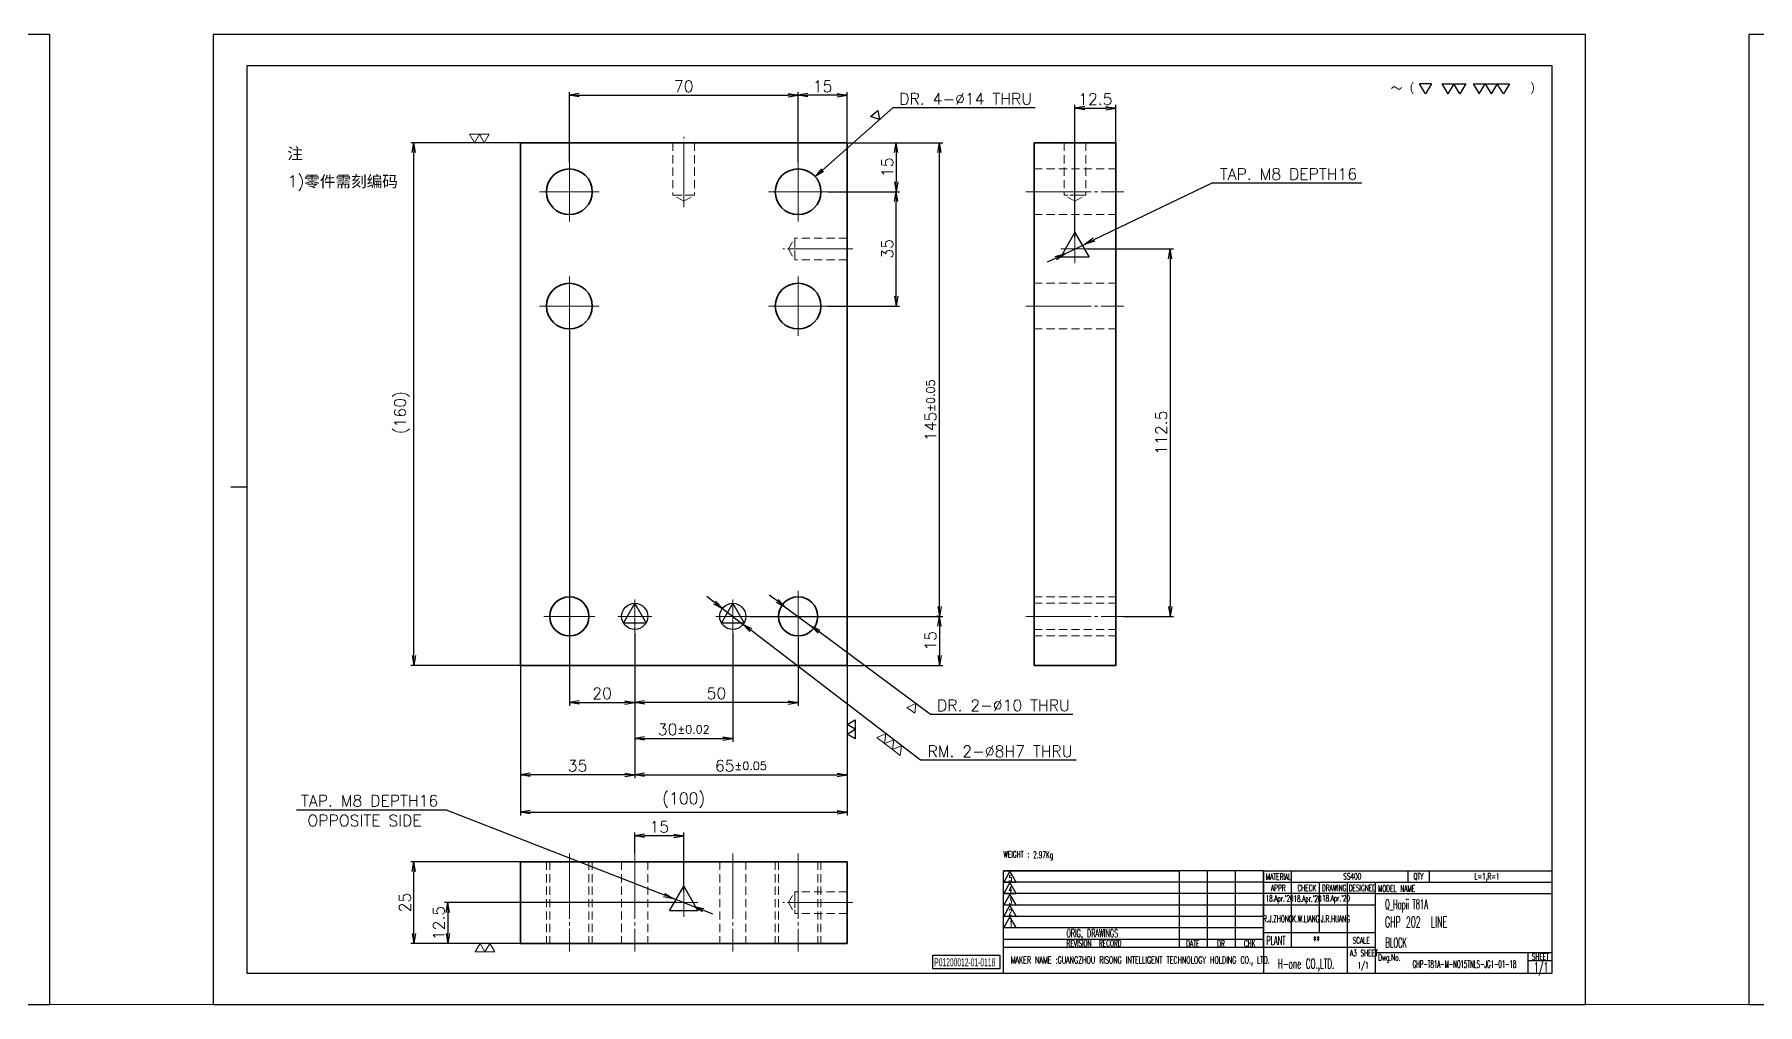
# Model space of a CAD drawing. Header units: millimetres. Extents: x -10155 to 20189, y -25550 to -22580.
# Drawn here: x 12106 to 12633, y -25548 to -25251 of the extents above; entities that cross this region are included whole.
import ezdxf
from ezdxf.enums import TextEntityAlignment as Align

# ---------------------------------------------------------------- set-up
doc = ezdxf.new("R2010")
doc.units = ezdxf.units.MM
doc.linetypes.add('CENTER-HOKUTO', pattern=[23, 20, -1, 1, -1])
doc.linetypes.add('HIDDEN-HOKUTO', pattern=[3.8, 2.5, -1.3])
for name, color, linetype in [('6', 2, 'Continuous'), ('title_frame', 7, 'Continuous'), ('word_dim', 253, 'Continuous')]:
    doc.layers.add(name, color=color, linetype=linetype)
for name, color, linetype, lineweight in [('AM_7', 2, 'CENTER-HOKUTO', 30), ('AM_HID', 1, 'HIDDEN-HOKUTO', 25), ('DIM', 3, 'Continuous', 20)]:
    doc.layers.add(name, color=color, linetype=linetype, lineweight=lineweight)
doc.styles.add('MX_NOTE_STANDARD', font='txt.shx', dxfattribs={"bigfont": 'bigfont.shx'})
doc.styles.get("Standard").update_dxf_attribs({"font": 'romans.shx', "bigfont": 'bigfont.shx'})
doc.dimstyles.new('HKT 1-1', dxfattribs={"dimtxt": 3.5, "dimasz": 3, "dimexe": 1, "dimexo": 0, "dimgap": 1, "dimtad": 3, "dimdsep": 46, "dimtxsty": 'Standard', "dimblk1": 'OPEN', "dimblk2": 'OPEN', "dimsah": 1, "dimcen": 0, "dimclrd": 256, "dimclre": 256, "dimclrt": 3, "dimazin": 2, "dimtfac": 1, "dimtmove": 0, "dimatfit": 3, "dimldrblk": 'OPEN', "dimfxl": 0, "dimtolj": 1, "dimlwd": 25, "dimlwe": 25, "dimarcsym": 0})
doc.dimstyles.new('HKT 1-1$3', dxfattribs={"dimtxt": 3.5, "dimasz": 3, "dimexe": 1, "dimexo": 0, "dimgap": 1, "dimtad": 3, "dimtoh": 1, "dimdsep": 46, "dimtxsty": 'Standard', "dimblk1": 'OPEN', "dimblk2": 'OPEN', "dimsah": 1, "dimcen": 0, "dimclrd": 256, "dimclre": 256, "dimclrt": 3, "dimazin": 2, "dimtfac": 1, "dimtmove": 0, "dimatfit": 3, "dimldrblk": 'OPEN', "dimfxl": 0, "dimtolj": 1, "dimlwd": 25, "dimlwe": 25, "dimarcsym": 0})
doc.dimstyles.new('RS1-1', dxfattribs={"dimtxt": 3.5, "dimasz": 3, "dimexe": 1, "dimexo": 0, "dimgap": 1, "dimtad": 3, "dimdsep": 46, "dimtxsty": 'Standard', "dimblk1": 'OPEN', "dimblk2": 'OPEN', "dimsah": 1, "dimcen": 0, "dimclrd": 256, "dimclre": 256, "dimclrt": 3, "dimazin": 2, "dimtfac": 1, "dimtmove": 0, "dimatfit": 3, "dimldrblk": 'OPEN', "dimfxl": 0, "dimtolj": 1, "dimtzin": 0, "dimarcsym": 0})

# ---------------------------------------------------------------- blocks, each defined once
blk = doc.blocks.new('\\M+18E64\\M+18FE3\\M+182B0\\M+18B4C\\M+18D86\\M+18169\\M+197CE\\M+1816A')
at = {"layer": '6', "color": 3}
for p, q in [((5.64, -0.64), (4.7, 0.92)), ((6.58, 0.92), (4.7, 0.92)), ((6.58, 0.92), (5.64, -0.64)), ((8.19, 0.92), (11.96, 0.92)), ((8.19, 0.92), (9.14, -0.64)), ((10.08, 0.92), (9.14, -0.64)), ((11.02, -0.64), (10.08, 0.92)), ((11.96, 0.92), (11.02, -0.64)), ((13.09, 0.92), (14.98, 0.92)), ((13.09, 0.92), (14.04, -0.64)), ((14.04, -0.64), (14.98, 0.92)), ((14.98, 0.92), (18.74, 0.92)), ((14.98, 0.92), (15.92, -0.64)), ((16.86, 0.92), (15.92, -0.64)), ((17.8, -0.64), (16.86, 0.92)), ((18.74, 0.92), (17.8, -0.64))]:
    blk.add_line(p, q, dxfattribs=at)
at = {"color": 3}
blk.add_text('\\M+18160\\M+18169\\M+18140             \\M+1816A', height=1.68, dxfattribs=at).set_placement((0.19, -0.66))
blk = doc.blocks.new('MARK_8PIN')
at = {"color": 3, "linetype": 'Continuous'}
blk.add_lwpolyline([(0, 4), (-3.46, -2), (3.46, -2)], close=True, dxfattribs=at)
blk.add_circle((0, 0), 4, dxfattribs=at)
blk = doc.blocks.new('MARK_M8BOLT')
at = {"color": 3, "linetype": 'Continuous'}
for p, q in [((-2.17, -1.25), (0, 2.5)), ((0, 2.5), (2.17, -1.25)), ((2.17, -1.25), (-2.17, -1.25))]:
    blk.add_line(p, q, dxfattribs=at)
blk = doc.blocks.new('_Open')
at = {"color": 0, "lineweight": -2}
for p, q in [((-1, 0.17), (0, 0)), ((-1, -0.17), (0, 0)), ((0, 0), (-1, 0))]:
    blk.add_line(p, q, dxfattribs=at)
blk = doc.blocks.new('*D568')
at = {"layer": 'DEFPOINTS', "color": 0, "ltscale": 2}
for p in [(12289.42, -25434.05), (12254.42, -25443.85), (12254.42, -25477.34)]:
    blk.add_point(p, dxfattribs=at)
at = {"layer": 'word_dim', "lineweight": 25, "ltscale": 2}
for p, q in [((12289.42, -25434.05), (12289.42, -25478.34)), ((12254.42, -25443.85), (12254.42, -25478.34)), ((12286.42, -25477.34), (12257.42, -25477.34))]:
    blk.add_line(p, q, dxfattribs=at)
at = {"layer": 'word_dim', "lineweight": 25, "ltscale": 2, "xscale": 3, "yscale": 3, "zscale": 3, "rotation": 180}
blk.add_blockref('_Open', (12254.42, -25477.34), dxfattribs=at)
at = {"layer": 'word_dim', "lineweight": 25, "ltscale": 2, "xscale": 3, "yscale": 3, "zscale": 3}
blk.add_blockref('_Open', (12289.42, -25477.34), dxfattribs=at)
at = {"layer": 'word_dim', "color": 3, "ltscale": 2, "insert": (12271.92, -25474.59), "char_height": 3.5, "attachment_point": 5}
blk.add_mtext('\\A1;35', dxfattribs=at)
blk = doc.blocks.new('*D569')
at = {"layer": 'DEFPOINTS', "color": 0, "ltscale": 2}
for p in [(12289.42, -25434.05), (12319.42, -25434.05), (12319.42, -25466.21)]:
    blk.add_point(p, dxfattribs=at)
at = {"layer": 'word_dim', "lineweight": 25, "ltscale": 2}
for p, q in [((12289.42, -25434.05), (12289.42, -25467.21)), ((12319.42, -25434.05), (12319.42, -25467.21)), ((12292.42, -25466.21), (12316.42, -25466.21))]:
    blk.add_line(p, q, dxfattribs=at)
at = {"layer": 'word_dim', "lineweight": 25, "ltscale": 2, "xscale": 3, "yscale": 3, "zscale": 3, "rotation": 180}
blk.add_blockref('_Open', (12289.42, -25466.21), dxfattribs=at)
at = {"layer": 'word_dim', "lineweight": 25, "ltscale": 2, "xscale": 3, "yscale": 3, "zscale": 3}
blk.add_blockref('_Open', (12319.42, -25466.21), dxfattribs=at)
at = {"layer": 'word_dim', "color": 3, "ltscale": 2, "insert": (12304.42, -25463.46), "char_height": 3.5, "attachment_point": 5}
blk.add_mtext('\\A1;30{\\H0.715x;%%p0.02}', dxfattribs=at)
blk = doc.blocks.new('*D570')
at = {"layer": 'DEFPOINTS', "color": 0, "ltscale": 2}
for p in [(12269.42, -25341.45), (12289.42, -25434.05), (12289.42, -25455.18)]:
    blk.add_point(p, dxfattribs=at)
at = {"layer": 'word_dim', "lineweight": 25, "ltscale": 2}
for p, q in [((12269.42, -25341.45), (12269.42, -25456.18)), ((12289.42, -25434.05), (12289.42, -25456.18)), ((12272.42, -25455.18), (12286.42, -25455.18))]:
    blk.add_line(p, q, dxfattribs=at)
at = {"layer": 'word_dim', "lineweight": 25, "ltscale": 2, "xscale": 3, "yscale": 3, "zscale": 3, "rotation": 180}
blk.add_blockref('_Open', (12269.42, -25455.18), dxfattribs=at)
at = {"layer": 'word_dim', "lineweight": 25, "ltscale": 2, "xscale": 3, "yscale": 3, "zscale": 3}
blk.add_blockref('_Open', (12289.42, -25455.18), dxfattribs=at)
at = {"layer": 'word_dim', "color": 3, "ltscale": 2, "insert": (12279.42, -25452.43), "char_height": 3.5, "attachment_point": 5}
blk.add_mtext('\\A1;20', dxfattribs=at)
blk = doc.blocks.new('*D571')
at = {"layer": 'DEFPOINTS', "color": 0, "ltscale": 2}
for p in [(12289.42, -25434.05), (12339.42, -25435.35), (12289.42, -25455.18)]:
    blk.add_point(p, dxfattribs=at)
at = {"layer": 'word_dim', "lineweight": 25, "ltscale": 2}
for p, q in [((12289.42, -25434.05), (12289.42, -25456.18)), ((12339.42, -25435.35), (12339.42, -25456.18)), ((12336.42, -25455.18), (12292.42, -25455.18))]:
    blk.add_line(p, q, dxfattribs=at)
at = {"layer": 'word_dim', "lineweight": 25, "ltscale": 2, "xscale": 3, "yscale": 3, "zscale": 3, "rotation": 180}
blk.add_blockref('_Open', (12289.42, -25455.18), dxfattribs=at)
at = {"layer": 'word_dim', "lineweight": 25, "ltscale": 2, "xscale": 3, "yscale": 3, "zscale": 3}
blk.add_blockref('_Open', (12339.42, -25455.18), dxfattribs=at)
at = {"layer": 'word_dim', "color": 3, "ltscale": 2, "insert": (12314.42, -25452.43), "char_height": 3.5, "attachment_point": 5}
blk.add_mtext('\\A1;50', dxfattribs=at)
blk = doc.blocks.new('*D572')
at = {"layer": 'DEFPOINTS', "color": 0, "ltscale": 2}
for p in [(12382.73, -25428.85), (12354.42, -25443.85), (12382.73, -25443.85)]:
    blk.add_point(p, dxfattribs=at)
at = {"layer": 'word_dim', "lineweight": 25, "ltscale": 2}
for p, q in [((12382.73, -25428.85), (12381.73, -25428.85)), ((12382.73, -25431.85), (12382.73, -25440.85)), ((12354.42, -25443.85), (12383.73, -25443.85))]:
    blk.add_line(p, q, dxfattribs=at)
at = {"layer": 'word_dim', "lineweight": 25, "ltscale": 2, "xscale": 3, "yscale": 3, "zscale": 3}
for p, rotation in [((12382.73, -25428.85), 90), ((12382.73, -25443.85), 270)]:
    blk.add_blockref('_Open', p, dxfattribs=dict(at, rotation=rotation))
at = {"layer": 'word_dim', "color": 3, "ltscale": 2, "insert": (12379.98, -25436.35), "char_height": 3.5, "attachment_point": 5, "rotation": 90}
blk.add_mtext('\\A1;15', dxfattribs=at)
blk = doc.blocks.new('*D573')
at = {"layer": 'DEFPOINTS', "color": 0, "ltscale": 2}
for p in [(12348.52, -25298.85), (12369.49, -25298.85), (12348.52, -25333.85)]:
    blk.add_point(p, dxfattribs=at)
at = {"layer": 'word_dim', "lineweight": 25, "ltscale": 2}
for p, q in [((12348.52, -25298.85), (12370.49, -25298.85)), ((12369.49, -25330.85), (12369.49, -25301.85)), ((12348.52, -25333.85), (12370.49, -25333.85))]:
    blk.add_line(p, q, dxfattribs=at)
at = {"layer": 'word_dim', "lineweight": 25, "ltscale": 2, "xscale": 3, "yscale": 3, "zscale": 3}
for p, rotation in [((12369.49, -25298.85), 90), ((12369.49, -25333.85), 270)]:
    blk.add_blockref('_Open', p, dxfattribs=dict(at, rotation=rotation))
at = {"layer": 'word_dim', "color": 3, "ltscale": 2, "insert": (12366.74, -25316.35), "char_height": 3.5, "attachment_point": 5, "rotation": 90}
blk.add_mtext('\\A1;35', dxfattribs=at)
blk = doc.blocks.new('*D574')
at = {"layer": 'DEFPOINTS', "color": 0, "ltscale": 2}
for p in [(12339.42, -25269.31), (12269.42, -25289.75), (12339.42, -25289.75)]:
    blk.add_point(p, dxfattribs=at)
at = {"layer": 'word_dim', "lineweight": 25, "ltscale": 2}
for p, q in [((12269.42, -25289.75), (12269.42, -25268.31)), ((12339.42, -25289.75), (12339.42, -25268.31)), ((12272.42, -25269.31), (12336.42, -25269.31))]:
    blk.add_line(p, q, dxfattribs=at)
at = {"layer": 'word_dim', "lineweight": 25, "ltscale": 2, "xscale": 3, "yscale": 3, "zscale": 3, "rotation": 180}
blk.add_blockref('_Open', (12269.42, -25269.31), dxfattribs=at)
at = {"layer": 'word_dim', "lineweight": 25, "ltscale": 2, "xscale": 3, "yscale": 3, "zscale": 3}
blk.add_blockref('_Open', (12339.42, -25269.31), dxfattribs=at)
at = {"layer": 'word_dim', "color": 3, "ltscale": 2, "insert": (12304.42, -25266.56), "char_height": 3.5, "attachment_point": 5}
blk.add_mtext('\\A1;70', dxfattribs=at)
blk = doc.blocks.new('*D575')
at = {"layer": 'DEFPOINTS', "color": 0, "ltscale": 2}
for p in [(12221.84, -25283.85), (12254.42, -25283.85), (12254.42, -25443.85)]:
    blk.add_point(p, dxfattribs=at)
at = {"layer": 'word_dim', "lineweight": 25, "ltscale": 2}
for p, q in [((12254.42, -25283.85), (12220.84, -25283.85)), ((12221.84, -25440.85), (12221.84, -25286.85)), ((12254.42, -25443.85), (12220.84, -25443.85))]:
    blk.add_line(p, q, dxfattribs=at)
at = {"layer": 'word_dim', "lineweight": 25, "ltscale": 2, "xscale": 3, "yscale": 3, "zscale": 3}
for p, rotation in [((12221.84, -25283.85), 90), ((12221.84, -25443.85), 270)]:
    blk.add_blockref('_Open', p, dxfattribs=dict(at, rotation=rotation))
at = {"layer": 'word_dim', "color": 3, "ltscale": 2, "insert": (12218.18, -25366.48), "char_height": 3.5, "attachment_point": 5, "rotation": 90}
blk.add_mtext('\\A1;{\\Fromans,bigfont|c134;(}160{\\Fromans,bigfont|c134;)}', dxfattribs=at)
blk = doc.blocks.new('*D576')
at = {"layer": 'DEFPOINTS', "color": 0, "ltscale": 2}
for p in [(12254.42, -25443.85), (12354.42, -25443.85), (12354.42, -25488.8)]:
    blk.add_point(p, dxfattribs=at)
at = {"layer": 'word_dim', "lineweight": 25, "ltscale": 2}
for p, q in [((12254.42, -25443.85), (12254.42, -25489.8)), ((12354.42, -25443.85), (12354.42, -25489.8)), ((12257.42, -25488.8), (12351.42, -25488.8))]:
    blk.add_line(p, q, dxfattribs=at)
at = {"layer": 'word_dim', "lineweight": 25, "ltscale": 2, "xscale": 3, "yscale": 3, "zscale": 3, "rotation": 180}
blk.add_blockref('_Open', (12254.42, -25488.8), dxfattribs=at)
at = {"layer": 'word_dim', "lineweight": 25, "ltscale": 2, "xscale": 3, "yscale": 3, "zscale": 3}
blk.add_blockref('_Open', (12354.42, -25488.8), dxfattribs=at)
at = {"layer": 'word_dim', "color": 3, "ltscale": 2, "insert": (12304.42, -25485.14), "char_height": 3.5, "attachment_point": 5}
blk.add_mtext('\\A1;{\\Fromans,bigfont|c134;(}100{\\Fromans,bigfont|c134;)}', dxfattribs=at)
blk = doc.blocks.new('*D577')
at = {"layer": 'DEFPOINTS', "color": 0, "ltscale": 2}
for p in [(12354.42, -25283.85), (12382.73, -25283.85), (12324.62, -25428.85)]:
    blk.add_point(p, dxfattribs=at)
at = {"layer": 'word_dim', "lineweight": 25, "ltscale": 2}
for p, q in [((12354.42, -25283.85), (12383.73, -25283.85)), ((12382.73, -25425.85), (12382.73, -25286.85)), ((12324.62, -25428.85), (12383.73, -25428.85))]:
    blk.add_line(p, q, dxfattribs=at)
at = {"layer": 'word_dim', "lineweight": 25, "ltscale": 2, "xscale": 3, "yscale": 3, "zscale": 3}
for p, rotation in [((12382.73, -25283.85), 90), ((12382.73, -25428.85), 270)]:
    blk.add_blockref('_Open', p, dxfattribs=dict(at, rotation=rotation))
at = {"layer": 'word_dim', "color": 3, "ltscale": 2, "insert": (12379.98, -25365.76), "char_height": 3.5, "attachment_point": 5, "rotation": 90}
blk.add_mtext('\\A1;145{\\H0.715x;%%p0.05}', dxfattribs=at)
blk = doc.blocks.new('*D578')
at = {"layer": 'DEFPOINTS', "color": 0, "ltscale": 2}
for p in [(12335.4, -25425.87), (12343.44, -25431.82)]:
    blk.add_point(p, dxfattribs=at)
at = {"layer": 'word_dim', "lineweight": 25, "ltscale": 2}
for p, q in [((12332.99, -25424.09), (12330.58, -25422.31)), ((12335.4, -25425.87), (12343.44, -25431.82)), ((12380, -25458.84), (12345.85, -25433.6)), ((12423.53, -25458.84), (12380, -25458.84))]:
    blk.add_line(p, q, dxfattribs=at)
at = {"layer": 'word_dim', "lineweight": 25, "ltscale": 2, "xscale": 3, "yscale": 3, "zscale": 3}
for p, rotation in [((12335.4, -25425.87), 323.5256603116487), ((12343.44, -25431.82), 143.5256603116487)]:
    blk.add_blockref('_Open', p, dxfattribs=dict(at, rotation=rotation))
at = {"layer": 'word_dim', "color": 3, "ltscale": 2, "insert": (12402.27, -25456.09), "char_height": 3.5, "attachment_point": 5}
blk.add_mtext('\\A1;{\\Fromans,bigfont|c134;DR. 2-}∅10{\\Fromans,bigfont|c134; THRU}', dxfattribs=at)
blk = doc.blocks.new('*D579')
at = {"layer": 'DEFPOINTS', "color": 0, "ltscale": 2}
for p in [(12316.25, -25426.41), (12322.6, -25431.28)]:
    blk.add_point(p, dxfattribs=at)
at = {"layer": 'word_dim', "lineweight": 25, "ltscale": 2}
for p, q in [((12313.87, -25424.59), (12311.49, -25422.76)), ((12316.25, -25426.41), (12322.6, -25431.28)), ((12376.89, -25472.91), (12324.98, -25433.1)), ((12424.59, -25472.91), (12376.89, -25472.91))]:
    blk.add_line(p, q, dxfattribs=at)
at = {"layer": 'word_dim', "lineweight": 25, "ltscale": 2, "xscale": 3, "yscale": 3, "zscale": 3}
for p, rotation in [((12316.25, -25426.41), 322.520096256457), ((12322.6, -25431.28), 142.520096256457)]:
    blk.add_blockref('_Open', p, dxfattribs=dict(at, rotation=rotation))
at = {"layer": 'word_dim', "color": 3, "ltscale": 2, "insert": (12401.24, -25470.16), "char_height": 3.5, "attachment_point": 5}
blk.add_mtext('\\A1;{\\Fromans,bigfont|c134;RM. 2-}∅8{\\Fromans,bigfont|c134;H7 THRU}', dxfattribs=at)
blk = doc.blocks.new('*D580')
at = {"layer": 'DEFPOINTS', "color": 0, "ltscale": 2}
for p in [(12354.42, -25283.85), (12348.52, -25298.85), (12369.49, -25298.85)]:
    blk.add_point(p, dxfattribs=at)
at = {"layer": 'word_dim', "lineweight": 25, "ltscale": 2}
for p, q in [((12354.42, -25283.85), (12370.49, -25283.85)), ((12369.49, -25286.85), (12369.49, -25295.85)), ((12348.52, -25298.85), (12370.49, -25298.85))]:
    blk.add_line(p, q, dxfattribs=at)
at = {"layer": 'word_dim', "lineweight": 25, "ltscale": 2, "xscale": 3, "yscale": 3, "zscale": 3}
for p, rotation in [((12369.49, -25283.85), 90), ((12369.49, -25298.85), 270)]:
    blk.add_blockref('_Open', p, dxfattribs=dict(at, rotation=rotation))
at = {"layer": 'word_dim', "color": 3, "ltscale": 2, "insert": (12366.74, -25291.35), "char_height": 3.5, "attachment_point": 5, "rotation": 90}
blk.add_mtext('\\A1;15', dxfattribs=at)
blk = doc.blocks.new('*D581')
at = {"layer": 'DEFPOINTS', "color": 0, "ltscale": 2}
for p in [(12339.42, -25269.31), (12354.42, -25283.85), (12339.42, -25289.75)]:
    blk.add_point(p, dxfattribs=at)
at = {"layer": 'word_dim', "lineweight": 25, "ltscale": 2}
for p, q in [((12339.42, -25289.75), (12339.42, -25268.31)), ((12354.42, -25283.85), (12354.42, -25268.31)), ((12351.42, -25269.31), (12342.42, -25269.31))]:
    blk.add_line(p, q, dxfattribs=at)
at = {"layer": 'word_dim', "lineweight": 25, "ltscale": 2, "xscale": 3, "yscale": 3, "zscale": 3, "rotation": 180}
blk.add_blockref('_Open', (12339.42, -25269.31), dxfattribs=at)
at = {"layer": 'word_dim', "lineweight": 25, "ltscale": 2, "xscale": 3, "yscale": 3, "zscale": 3}
blk.add_blockref('_Open', (12354.42, -25269.31), dxfattribs=at)
at = {"layer": 'word_dim', "color": 3, "ltscale": 2, "insert": (12346.92, -25266.56), "char_height": 3.5, "attachment_point": 5}
blk.add_mtext('\\A1;15', dxfattribs=at)
blk = doc.blocks.new('*D582')
at = {"layer": 'DEFPOINTS', "color": 0, "ltscale": 2}
for p in [(12289.42, -25496.01), (12289.42, -25501.47), (12304.42, -25513.09)]:
    blk.add_point(p, dxfattribs=at)
at = {"layer": 'word_dim', "lineweight": 25, "ltscale": 2}
for p, q in [((12289.42, -25501.47), (12289.42, -25495.01)), ((12304.42, -25513.09), (12304.42, -25495.01)), ((12301.42, -25496.01), (12292.42, -25496.01))]:
    blk.add_line(p, q, dxfattribs=at)
at = {"layer": 'word_dim', "lineweight": 25, "ltscale": 2, "xscale": 3, "yscale": 3, "zscale": 3, "rotation": 180}
blk.add_blockref('_Open', (12289.42, -25496.01), dxfattribs=at)
at = {"layer": 'word_dim', "lineweight": 25, "ltscale": 2, "xscale": 3, "yscale": 3, "zscale": 3}
blk.add_blockref('_Open', (12304.42, -25496.01), dxfattribs=at)
at = {"layer": 'word_dim', "color": 3, "ltscale": 2, "insert": (12296.92, -25493.26), "char_height": 3.5, "attachment_point": 5}
blk.add_mtext('\\A1;15', dxfattribs=at)
blk = doc.blocks.new('*D583')
at = {"layer": 'DEFPOINTS', "color": 0, "ltscale": 2}
for p in [(12302.35, -25516.47), (12232.18, -25528.97), (12254.42, -25528.97)]:
    blk.add_point(p, dxfattribs=at)
at = {"layer": 'word_dim', "lineweight": 25, "ltscale": 2}
for p, q in [((12302.35, -25516.47), (12231.18, -25516.47)), ((12232.18, -25519.47), (12232.18, -25525.97)), ((12254.42, -25528.97), (12231.18, -25528.97))]:
    blk.add_line(p, q, dxfattribs=at)
at = {"layer": 'word_dim', "lineweight": 25, "ltscale": 2, "xscale": 3, "yscale": 3, "zscale": 3}
for p, rotation in [((12232.18, -25516.47), 90), ((12232.18, -25528.97), 270)]:
    blk.add_blockref('_Open', p, dxfattribs=dict(at, rotation=rotation))
at = {"layer": 'word_dim', "color": 3, "ltscale": 2, "insert": (12229.43, -25522.72), "char_height": 3.5, "attachment_point": 5, "rotation": 90}
blk.add_mtext('\\A1;12.5', dxfattribs=at)
blk = doc.blocks.new('*D584')
at = {"layer": 'DEFPOINTS', "color": 0, "ltscale": 2}
for p in [(12301.2, -25515.21), (12307.64, -25517.73)]:
    blk.add_point(p, dxfattribs=at)
at = {"layer": 'word_dim', "lineweight": 25, "ltscale": 2}
for p, q in [((12185.85, -25488.05), (12231.72, -25488.05)), ((12231.72, -25488.05), (12298.41, -25514.12)), ((12307.64, -25517.73), (12301.2, -25515.21)), ((12310.43, -25518.82), (12313.23, -25519.92))]:
    blk.add_line(p, q, dxfattribs=at)
at = {"layer": 'word_dim', "lineweight": 25, "ltscale": 2, "xscale": 3, "yscale": 3, "zscale": 3}
for p, rotation in [((12301.2, -25515.21), 338.6463013506129), ((12307.64, -25517.73), 158.646301350613)]:
    blk.add_blockref('_Open', p, dxfattribs=dict(at, rotation=rotation))
at = {"layer": 'word_dim', "color": 3, "ltscale": 2, "insert": (12208.29, -25485.3), "char_height": 3.5, "attachment_point": 5}
blk.add_mtext('\\A1;{\\Fromans,bigfont|c134;TAP. M8 DEPTH16}', dxfattribs=at)
blk = doc.blocks.new('*D585')
at = {"layer": 'DEFPOINTS', "color": 0, "ltscale": 2}
for p in [(12221.84, -25503.97), (12254.42, -25503.97), (12254.42, -25528.97)]:
    blk.add_point(p, dxfattribs=at)
at = {"layer": 'word_dim', "lineweight": 25, "ltscale": 2}
for p, q in [((12254.42, -25503.97), (12220.84, -25503.97)), ((12221.84, -25525.97), (12221.84, -25506.97)), ((12254.42, -25528.97), (12220.84, -25528.97))]:
    blk.add_line(p, q, dxfattribs=at)
at = {"layer": 'word_dim', "lineweight": 25, "ltscale": 2, "xscale": 3, "yscale": 3, "zscale": 3}
for p, rotation in [((12221.84, -25503.97), 90), ((12221.84, -25528.97), 270)]:
    blk.add_blockref('_Open', p, dxfattribs=dict(at, rotation=rotation))
at = {"layer": 'word_dim', "color": 3, "ltscale": 2, "insert": (12219.09, -25516.47), "char_height": 3.5, "attachment_point": 5, "rotation": 90}
blk.add_mtext('\\A1;25', dxfattribs=at)
blk = doc.blocks.new('*D586')
at = {"layer": 'DEFPOINTS', "color": 0, "ltscale": 2}
for p in [(12427.28, -25314.85), (12421.05, -25317.84)]:
    blk.add_point(p, dxfattribs=at)
at = {"layer": 'word_dim', "lineweight": 25, "ltscale": 2}
for p, q in [((12466.11, -25296.17), (12429.98, -25313.55)), ((12511.97, -25296.17), (12466.11, -25296.17)), ((12421.05, -25317.84), (12427.28, -25314.85)), ((12418.34, -25319.14), (12415.64, -25320.44))]:
    blk.add_line(p, q, dxfattribs=at)
at = {"layer": 'word_dim', "lineweight": 25, "ltscale": 2, "xscale": 3, "yscale": 3, "zscale": 3}
for p, rotation in [((12427.28, -25314.85), 205.691335364333), ((12421.05, -25317.84), 25.69133536433299)]:
    blk.add_blockref('_Open', p, dxfattribs=dict(at, rotation=rotation))
at = {"layer": 'word_dim', "color": 3, "ltscale": 2, "insert": (12489.54, -25293.42), "char_height": 3.5, "attachment_point": 5}
blk.add_mtext('\\A1;{\\Fromans,bigfont|c134;TAP. M8 DEPTH16}', dxfattribs=at)
blk = doc.blocks.new('*D587')
at = {"layer": 'DEFPOINTS', "color": 0, "ltscale": 2}
for p in [(12428.05, -25316.35), (12439.16, -25428.85), (12453.34, -25428.85)]:
    blk.add_point(p, dxfattribs=at)
at = {"layer": 'word_dim', "lineweight": 25, "ltscale": 2}
for p, q in [((12428.05, -25316.35), (12454.34, -25316.35)), ((12453.34, -25319.35), (12453.34, -25425.85)), ((12439.16, -25428.85), (12454.34, -25428.85))]:
    blk.add_line(p, q, dxfattribs=at)
at = {"layer": 'word_dim', "lineweight": 25, "ltscale": 2, "xscale": 3, "yscale": 3, "zscale": 3}
for p, rotation in [((12453.34, -25316.35), 90), ((12453.34, -25428.85), 270)]:
    blk.add_blockref('_Open', p, dxfattribs=dict(at, rotation=rotation))
at = {"layer": 'word_dim', "color": 3, "ltscale": 2, "insert": (12450.59, -25372.6), "char_height": 3.5, "attachment_point": 5, "rotation": 90}
blk.add_mtext('\\A1;112.5', dxfattribs=at)
blk = doc.blocks.new('*D588')
at = {"layer": 'DEFPOINTS', "color": 0, "ltscale": 2}
for p in [(12436.66, -25273.23), (12436.66, -25283.85), (12424.16, -25312.86)]:
    blk.add_point(p, dxfattribs=at)
at = {"layer": 'word_dim', "lineweight": 25, "ltscale": 2}
for p, q in [((12424.16, -25312.86), (12424.16, -25272.23)), ((12427.16, -25273.23), (12433.66, -25273.23)), ((12436.66, -25283.85), (12436.66, -25272.23))]:
    blk.add_line(p, q, dxfattribs=at)
at = {"layer": 'word_dim', "lineweight": 25, "ltscale": 2, "xscale": 3, "yscale": 3, "zscale": 3, "rotation": 180}
blk.add_blockref('_Open', (12424.16, -25273.23), dxfattribs=at)
at = {"layer": 'word_dim', "lineweight": 25, "ltscale": 2, "xscale": 3, "yscale": 3, "zscale": 3}
blk.add_blockref('_Open', (12436.66, -25273.23), dxfattribs=at)
at = {"layer": 'word_dim', "color": 3, "ltscale": 2, "insert": (12430.41, -25270.48), "char_height": 3.5, "attachment_point": 5}
blk.add_mtext('\\A1;12.5', dxfattribs=at)
blk = doc.blocks.new('*D671')
at = {"layer": 'DEFPOINTS', "color": 0, "ltscale": 2}
for p in [(12289.42, -25434.05), (12354.42, -25443.85), (12354.42, -25477.34)]:
    blk.add_point(p, dxfattribs=at)
at = {"layer": 'word_dim', "lineweight": 25, "ltscale": 2}
for p, q in [((12289.42, -25434.05), (12289.42, -25478.34)), ((12354.42, -25443.85), (12354.42, -25478.34)), ((12292.42, -25477.34), (12351.42, -25477.34))]:
    blk.add_line(p, q, dxfattribs=at)
at = {"layer": 'word_dim', "lineweight": 25, "ltscale": 2, "xscale": 3, "yscale": 3, "zscale": 3, "rotation": 180}
blk.add_blockref('_Open', (12289.42, -25477.34), dxfattribs=at)
at = {"layer": 'word_dim', "lineweight": 25, "ltscale": 2, "xscale": 3, "yscale": 3, "zscale": 3}
blk.add_blockref('_Open', (12354.42, -25477.34), dxfattribs=at)
at = {"layer": 'word_dim', "color": 3, "ltscale": 2, "insert": (12321.92, -25474.59), "char_height": 3.5, "attachment_point": 5}
blk.add_mtext('\\A1;65{\\H0.715x;%%p0.05}', dxfattribs=at)
blk = doc.blocks.new('*D673')
at = {"layer": 'DEFPOINTS', "color": 0, "ltscale": 2}
for p in [(12344.66, -25294.21), (12334.18, -25303.48)]:
    blk.add_point(p, dxfattribs=at)
at = {"layer": 'word_dim', "lineweight": -2, "ltscale": 2}
for p, q in [((12368.45, -25273.15), (12346.91, -25292.22)), ((12411.98, -25273.15), (12368.45, -25273.15))]:
    blk.add_line(p, q, dxfattribs=at)
at = {"layer": 'word_dim', "lineweight": -2, "ltscale": 2, "xscale": 3, "yscale": 3, "zscale": 3, "rotation": 221.5111158424675}
blk.add_blockref('_Open', (12344.66, -25294.21), dxfattribs=at)
at = {"layer": 'word_dim', "color": 3, "ltscale": 2, "insert": (12390.72, -25270.4), "char_height": 3.5, "attachment_point": 5}
blk.add_mtext('\\A1;DR. 4-∅14 THRU', dxfattribs=at)
blk = doc.blocks.new('shiage1')
at = {"layer": 'word_dim', "color": 3, "linetype": 'Continuous'}
for p, q in [((0, 0), (-1.44, 2.5)), ((-1.44, 2.5), (1.44, 2.5)), ((1.44, 2.5), (0, 0))]:
    blk.add_line(p, q, dxfattribs=at)

msp = doc.modelspace()

# ---------------------------------------------------------------- linework, layer by layer
at = {"color": 7, "lineweight": 35}
for p, q in [((12254.422, -25283.845), (12354.422, -25283.845)), ((12254.422, -25283.845), (12254.422, -25443.845)), ((12354.422, -25443.845), (12354.422, -25283.845)), ((12411.661, -25283.845), (12436.661, -25283.845)), ((12411.661, -25443.845), (12411.661, -25283.845)), ((12436.661, -25443.845), (12436.661, -25283.845)), ((12354.422, -25443.845), (12254.422, -25443.845)), ((12411.661, -25443.845), (12436.661, -25443.845)), ((12254.422, -25503.973), (12254.422, -25528.973)), ((12354.422, -25503.973), (12254.422, -25503.973)), ((12354.422, -25503.973), (12354.422, -25528.973)), ((12354.422, -25528.973), (12254.422, -25528.973))]:
    msp.add_line(p, q, dxfattribs=at)
at = {"linetype": 'Continuous'}
msp.add_line((12516.212, -25513.717), (12570.112, -25513.717), dxfattribs=at)
at = {"color": 7, "lineweight": 35}
for centre, radius in [((12269.422, -25298.845), 7), ((12339.422, -25298.845), 7), ((12269.422, -25333.845), 7), ((12339.422, -25333.845), 7), ((12269.422, -25428.845), 6), ((12339.422, -25428.845), 6)]:
    msp.add_circle(centre, radius, dxfattribs=at)
at = {"layer": 'AM_7', "lineweight": 13}
for p, q in [((12304.422, -25303.556), (12304.422, -25282.053)), ((12424.161, -25303.556), (12424.161, -25282.053)), ((12269.422, -25289.745), (12269.422, -25307.945)), ((12339.422, -25289.745), (12339.422, -25307.945)), ((12278.522, -25298.845), (12260.322, -25298.845)), ((12348.522, -25298.845), (12330.322, -25298.845)), ((12409.161, -25298.845), (12439.161, -25298.845)), ((12424.161, -25312.025), (12424.161, -25320.666)), ((12356.214, -25316.345), (12334.711, -25316.345)), ((12428.481, -25316.345), (12419.841, -25316.345)), ((12269.422, -25324.745), (12269.422, -25342.945)), ((12339.422, -25324.745), (12339.422, -25342.945)), ((12278.522, -25333.845), (12260.322, -25333.845)), ((12348.522, -25333.845), (12330.322, -25333.845)), ((12409.161, -25333.845), (12439.161, -25333.845)), ((12269.422, -25421.045), (12269.422, -25436.645)), ((12339.422, -25421.045), (12339.422, -25436.645)), ((12289.422, -25423.645), (12289.422, -25434.045)), ((12319.422, -25423.645), (12319.422, -25434.045)), ((12277.222, -25428.845), (12261.622, -25428.845)), ((12294.622, -25428.845), (12284.222, -25428.845)), ((12324.622, -25428.845), (12314.222, -25428.845)), ((12347.222, -25428.845), (12331.622, -25428.845)), ((12409.161, -25428.845), (12439.161, -25428.845)), ((12269.422, -25501.473), (12269.422, -25531.473)), ((12289.422, -25501.473), (12289.422, -25531.473)), ((12319.422, -25501.473), (12319.422, -25531.473)), ((12339.422, -25501.473), (12339.422, -25531.473)), ((12304.422, -25512.152), (12304.422, -25520.793)), ((12308.742, -25516.473), (12300.102, -25516.473)), ((12356.214, -25516.473), (12334.711, -25516.473))]:
    msp.add_line(p, q, dxfattribs=at)
at = {"layer": 'AM_HID', "color": 1, "lineweight": 13}
for p, q in [((12301.099, -25283.845), (12301.099, -25299.845)), ((12307.745, -25283.845), (12307.745, -25299.845)), ((12420.838, -25283.845), (12420.838, -25299.845)), ((12427.484, -25283.845), (12427.484, -25299.845)), ((12411.661, -25291.845), (12436.661, -25291.845)), ((12411.661, -25291.845), (12436.661, -25291.845)), ((12307.339, -25299.845), (12301.099, -25299.845)), ((12304.422, -25301.764), (12301.099, -25299.845)), ((12307.745, -25299.845), (12301.505, -25299.845)), ((12304.422, -25301.764), (12307.745, -25299.845)), ((12425.755, -25299.845), (12420.838, -25299.845)), ((12424.161, -25301.764), (12420.838, -25299.845)), ((12427.484, -25299.845), (12422.567, -25299.845)), ((12424.161, -25301.764), (12427.484, -25299.845)), ((12411.661, -25305.845), (12436.661, -25305.845)), ((12411.661, -25305.845), (12436.661, -25305.845)), ((12336.503, -25316.345), (12338.422, -25313.022)), ((12338.422, -25313.022), (12338.422, -25319.262)), ((12354.422, -25313.022), (12338.422, -25313.022)), ((12338.422, -25313.428), (12338.422, -25319.669)), ((12336.503, -25316.345), (12338.422, -25319.669)), ((12354.422, -25319.669), (12338.422, -25319.669)), ((12411.661, -25326.845), (12436.661, -25326.845)), ((12411.661, -25326.845), (12436.661, -25326.845)), ((12411.661, -25340.845), (12436.661, -25340.845)), ((12411.661, -25340.845), (12436.661, -25340.845)), ((12411.661, -25422.845), (12436.661, -25422.845)), ((12411.661, -25422.845), (12436.661, -25422.845)), ((12411.661, -25424.845), (12436.661, -25424.845)), ((12411.661, -25424.845), (12436.661, -25424.845)), ((12411.661, -25432.845), (12436.661, -25432.845)), ((12411.661, -25432.845), (12436.661, -25432.845)), ((12411.661, -25434.845), (12436.661, -25434.845)), ((12411.661, -25434.845), (12436.661, -25434.845)), ((12262.422, -25503.973), (12262.422, -25528.973)), ((12262.422, -25503.973), (12262.422, -25528.973)), ((12263.422, -25503.973), (12263.422, -25528.973)), ((12275.422, -25503.973), (12275.422, -25528.973)), ((12276.422, -25503.973), (12276.422, -25528.973)), ((12276.422, -25503.973), (12276.422, -25528.973)), ((12285.422, -25503.973), (12285.422, -25528.973)), ((12293.422, -25503.973), (12293.422, -25528.973)), ((12315.422, -25503.973), (12315.422, -25528.973)), ((12323.422, -25503.973), (12323.422, -25528.973)), ((12332.422, -25503.973), (12332.422, -25528.973)), ((12332.422, -25503.973), (12332.422, -25528.973)), ((12333.422, -25503.973), (12333.422, -25528.973)), ((12345.422, -25503.973), (12345.422, -25528.973)), ((12346.422, -25503.973), (12346.422, -25528.973)), ((12346.422, -25503.973), (12346.422, -25528.973)), ((12336.503, -25516.473), (12338.422, -25513.149)), ((12338.422, -25513.149), (12338.422, -25518.066)), ((12354.422, -25513.149), (12338.422, -25513.149)), ((12338.422, -25514.879), (12338.422, -25519.796)), ((12336.503, -25516.473), (12338.422, -25519.796)), ((12354.422, -25519.796), (12338.422, -25519.796))]:
    msp.add_line(p, q, dxfattribs=at)
at = {"layer": 'DIM', "ltscale": 2}
for p, q in [((12110.437, -25547.679), (12160.437, -25547.679)), ((12580.437, -25547.679), (12630.437, -25547.679))]:
    msp.add_line(p, q, dxfattribs=at)
for points in [[(12240.381, -25283.845), (12241.881, -25281.247), (12243.381, -25283.845), (12244.881, -25281.247), (12241.881, -25281.247), (12238.881, -25281.247)], [(12375.469, -25455.494), (12372.719, -25456.691), (12375.131, -25458.475)], [(12371.062, -25468.441), (12368.291, -25469.59), (12368.681, -25466.616), (12365.91, -25467.765), (12366.3, -25464.79), (12363.529, -25465.939), (12365.91, -25467.765), (12368.291, -25469.59), (12370.671, -25471.416)], [(12245.066, -25528.973), (12243.566, -25531.571), (12242.066, -25528.973), (12240.566, -25531.571), (12243.566, -25531.571), (12246.566, -25531.571)]]:
    msp.add_lwpolyline(points, close=True, dxfattribs=at)
at = {"layer": 'title_frame'}
for p, q in [((12165.762, -25389.179), (12170.762, -25389.179)), ((12402.287, -25538.217), (12402.287, -25506.717)), ((12402.287, -25506.717), (12456.187, -25506.717)), ((12481.912, -25506.717), (12402.287, -25506.717)), ((12456.187, -25510.217), (12402.287, -25510.217)), ((12481.912, -25510.217), (12402.287, -25510.217)), ((12404.267, -25506.84), (12402.387, -25510.162)), ((12402.387, -25510.162), (12406.147, -25510.162)), ((12404.267, -25510.318), (12402.387, -25513.64)), ((12406.147, -25510.162), (12404.267, -25506.84)), ((12406.147, -25513.64), (12404.267, -25510.318)), ((12456.187, -25530.217), (12456.187, -25506.717)), ((12464.762, -25530.217), (12464.762, -25506.717)), ((12464.762, -25530.217), (12464.762, -25506.717)), ((12473.337, -25530.217), (12473.337, -25506.717)), ((12473.337, -25530.217), (12473.337, -25506.717)), ((12481.912, -25506.717), (12481.912, -25510.217)), ((12481.912, -25530.217), (12481.912, -25506.717)), ((12481.912, -25506.717), (12481.912, -25538.217)), ((12481.912, -25506.717), (12481.912, -25538.217)), ((12481.912, -25506.717), (12570.112, -25506.717)), ((12481.912, -25510.217), (12570.112, -25510.217)), ((12490.487, -25530.217), (12490.487, -25506.717)), ((12499.062, -25525.62), (12499.062, -25510.217)), ((12507.637, -25538.217), (12507.637, -25510.217)), ((12516.212, -25538.217), (12516.212, -25510.217)), ((12526.012, -25506.717), (12526.012, -25510.217)), ((12532.585, -25506.717), (12532.585, -25510.217)), ((12456.187, -25513.717), (12402.287, -25513.717)), ((12481.912, -25513.717), (12402.287, -25513.717)), ((12402.387, -25513.64), (12406.147, -25513.64)), ((12404.267, -25513.847), (12402.387, -25517.169)), ((12406.147, -25517.169), (12404.267, -25513.847)), ((12516.212, -25513.717), (12481.912, -25513.717)), ((12456.187, -25517.217), (12402.287, -25517.217)), ((12481.912, -25517.217), (12402.287, -25517.217)), ((12456.187, -25520.717), (12402.287, -25520.717)), ((12481.912, -25520.717), (12402.287, -25520.717)), ((12402.387, -25517.169), (12406.147, -25517.169)), ((12404.267, -25517.26), (12402.387, -25520.582)), ((12402.387, -25520.582), (12406.147, -25520.582)), ((12404.267, -25520.79), (12402.387, -25524.112)), ((12406.147, -25520.582), (12404.267, -25517.26)), ((12406.147, -25524.112), (12404.267, -25520.79)), ((12516.212, -25517.217), (12481.912, -25517.217)), ((12456.187, -25524.217), (12402.287, -25524.217)), ((12481.912, -25524.217), (12402.287, -25524.217)), ((12402.387, -25524.112), (12406.147, -25524.112)), ((12481.912, -25525.62), (12516.212, -25525.62)), ((12456.187, -25527.717), (12402.287, -25527.717)), ((12481.912, -25527.717), (12402.287, -25527.717)), ((12481.912, -25530.217), (12402.287, -25530.217)), ((12516.212, -25530.217), (12481.912, -25530.217)), ((12516.212, -25531.717), (12570.112, -25531.717)), ((12562.762, -25531.717), (12562.762, -25538.217)), ((12380.697, -25532.563), (12401.225, -25532.563)), ((12380.697, -25536.764), (12380.697, -25532.563)), ((12401.225, -25536.764), (12380.697, -25536.764)), ((12401.225, -25532.563), (12401.225, -25536.764)), ((12562.762, -25534.217), (12570.112, -25534.217)), ((12570.112, -25538.217), (12379.112, -25538.217)), ((12570.112, -25538.217), (12516.212, -25538.217))]:
    msp.add_line(p, q, dxfattribs=at)
at = {"layer": 'title_frame', "color": 4}
for points in [[(11900.437, -25547.679), (12110.437, -25547.679), (12110.437, -25250.679), (11900.437, -25250.679)], [(12580.437, -25250.679), (12160.437, -25250.679), (12160.437, -25547.679), (12580.437, -25547.679)], [(13050.437, -25250.679), (12630.437, -25250.679), (12630.437, -25547.679), (13050.437, -25547.679)]]:
    msp.add_lwpolyline(points, close=True, dxfattribs=at)
at = {"layer": 'title_frame'}
msp.add_lwpolyline([(12170.762, -25260.142), (12570.112, -25260.142), (12570.112, -25538.217), (12170.762, -25538.217)], close=True, dxfattribs=at)
at = {"layer": 'word_dim', "color": 3, "ltscale": 2}
msp.add_lwpolyline([(12354.422, -25461.97), (12356.925, -25460.525), (12356.925, -25466.305), (12354.422, -25464.86), (12356.925, -25463.415)], close=True, dxfattribs=at)

# ---------------------------------------------------------------- block references
at = {"layer": 'title_frame', "xscale": 1.959999999999127, "yscale": 1.959999999999127, "zscale": 1.96}
msp.add_blockref('\\M+18E64\\M+18FE3\\M+182B0\\M+18B4C\\M+18D86\\M+18169\\M+197CE\\M+1816A', (12520.404, -25267.607), dxfattribs=at)
at = {"layer": 'word_dim', "color": 3, "ltscale": 2, "rotation": 41.51111584269186}
msp.add_blockref('shiage1', (12364.367, -25276.767), dxfattribs=at)
at = {"layer": 'word_dim', "color": 3, "xscale": 2, "yscale": 2, "zscale": 2}
for p in [(12424.161, -25316.345), (12304.422, -25516.473)]:
    msp.add_blockref('MARK_M8BOLT', p, dxfattribs=at)
at = {"layer": 'word_dim', "color": 3, "linetype": 'Continuous'}
for p in [(12289.422, -25428.845), (12319.422, -25428.845)]:
    msp.add_blockref('MARK_8PIN', p, dxfattribs=at)

# ---------------------------------------------------------------- texts
at = {"ltscale": 2, "char_height": 3.5, "attachment_point": 1}
for s, insert, width in [('{\\fSimSun|b0|i0|c134|p2;\\C3;注}', (12183.103, -25285.413), 10.36469), ('{\\Fromans,bigfont|c134;\\C3;1)\\fSimSun|b0|i0|c134|p2;零件需刻编码}', (12183.18, -25293.909), 96.90613)]:
    msp.add_mtext(s, dxfattribs=dict(at, insert=insert, width=width))
at = {"linetype": 'Continuous', "char_height": 3, "width": 50.9, "attachment_point": 4}
for s, insert in [('{\\W0.5;\\C3;Q_Hapii T81A}', (12519.091, -25517.505)), ('{\\Fromans,bigfont|c134;\\W0.5;\\C3;BLOCK}', (12519.212, -25528.717))]:
    msp.add_mtext(s, dxfattribs=dict(at, insert=insert))
at = {"layer": 'title_frame', "color": 3, "style": 'MX_NOTE_STANDARD'}
for s, height, width, p in [('WEIGHT : ', 2, 0.5341, (12402.311, -25502.691)), ('2.97Kg', 2, 0.5341, (12411.376, -25502.824)), ('5', 1.918, 0.5341, (12403.872, -25509.937)), ('MATERIAL', 1.9728, 0.5341, (12482.584, -25509.504)), ('SS400', 1.9728, 0.5341, (12506.285, -25509.419)), ('QTY', 1.9728, 0.5341, (12527.785, -25509.419)), ('L=1,R=1', 1.9728, 0.5341, (12546.413, -25509.419)), ('4', 1.918, 0.5341, (12403.872, -25513.414)), ('3', 1.918, 0.5341, (12403.872, -25516.944)), ("18.Apr.'20", 1.9, 0.5341, (12482.559, -25516.141)), ('APPR', 1.9728, 0.5341, (12484.18, -25512.976)), ("18.Apr.'20", 1.9, 0.5341, (12491.088, -25516.185)), ('CHECK', 1.9728, 0.5341, (12492.276, -25512.976)), ('DRAWING', 1.9728, 0.5341, (12499.795, -25512.976)), ("18.Apr.'20", 1.9, 0.5341, (12499.82, -25516.075)), ('DESIGNED', 1.9728, 0.5341, (12507.987, -25512.976)), ('MODEL NAME', 1.9728, 0.5341, (12516.915, -25513.126)), ('2', 1.918, 0.5341, (12403.872, -25520.357)), ('GHP 202  LINE', 3.3, 0.5341, (12519.053, -25524.074)), ('1', 1.918, 0.5341, (12404.069, -25523.886)), ('ORIG, DRAWINGS', 2.4112, 0.5341, (12421.561, -25527.055)), ('PLANT', 2.74, 0.5341, (12482.748, -25529.448)), ('**', 2.74, 0.5341, (12497.105, -25529.448)), ('REVISION  RECORD', 1.9728, 0.5341, (12421.611, -25529.893)), ('DATE', 1.9728, 0.5341, (12458.224, -25529.975)), ('DR', 1.9728, 0.5341, (12467.718, -25529.985)), ('CHK', 1.9728, 0.5341, (12475.895, -25529.952)), ('A3 SHEET', 1.9728, 0.5341, (12508.342, -25532.894)), ('SCALE', 1.9728, 0.5341, (12509.163, -25528.998)), ('SHEET', 1.9728, 0.5341, (12564.002, -25534.005)), ('MAKER NAME :GUANGZHOU RISONG INTELLIGENT TECHNOLOGY HOLDING CO., LTD.', 2.16, 0.5341, (12404.511, -25535.151)), ('H-one CO.,LTD.', 3, 0.5341, (12486.268, -25536.668)), ('1/1', 1.9728, 0.5341, (12510.693, -25536.648)), ('Dwg.No.', 1.9728, 0.5341, (12517.001, -25534.239)), ('GHP-T81A-M-NO15TNLS-JG1-01-18', 2.24, 0.441, (12527.504, -25536.43)), ('1/1', 3, 0.5341, (12564.719, -25537.741))]:
    msp.add_text(s, height=height, dxfattribs=dict(at, width=width)).set_placement(p)
at = {"layer": 'title_frame', "color": 3, "style": 'MX_NOTE_STANDARD', "width": 0.5341}
for s, p in [('R.J.ZHONG', (12486.244, -25523.011)), ('K.W.LIANG', (12494.839, -25523.032)), (' J.R.HUANG', (12503.319, -25523.029))]:
    msp.add_text(s, height=1.9728, dxfattribs=at).set_placement(p, align=Align.BOTTOM_CENTER)
at = {"layer": 'title_frame', "color": 3, "insert": (12381.111, -25533.519), "char_height": 2.45, "width": 4.1107, "attachment_point": 1, "style": 'MX_NOTE_STANDARD'}
msp.add_mtext('{\\f3 of 9 Barcode|b0|i0|c0|p82;\\W0.5;P01200012-01\\f3 of 9 Barcode|b0|i0|c134|p82;-0118}', dxfattribs=at)
at = {"layer": 'word_dim', "ltscale": 2, "insert": (12189.26, -25489.601), "char_height": 3.5, "width": 41.7859, "attachment_point": 1}
msp.add_mtext('{\\C3;OPPOSITE SIDE}', dxfattribs=at)

# ---------------------------------------------------------------- dimensions: what is measured, and where the dimension line sits
at = {"layer": 'word_dim', "ltscale": 2}
for p1, p2, text, dimstyle, override, picture, middle in [((12334.18, -25303.485), (12344.664, -25294.206), 'DR. 4-<> THRU', 'RS1-1', {"dimtoh": 1, "dimtofl": 0}, '*D673', (12390.717, -25273.153)), ((12421.047, -25317.843), (12427.276, -25314.847), '{\\Fromans,bigfont|c134;TAP. M8 DEPTH16}', 'HKT 1-1$3', {"dimtfac": 0.5}, '*D586', (12489.539, -25296.167)), ((12316.248, -25426.411), (12322.596, -25431.279), '{\\Fromans,bigfont|c134;RM. 2-}<>{\\Fromans,bigfont|c134;H7 THRU}', 'HKT 1-1$3', {"dimtfac": 0.5}, '*D579', (12401.241, -25472.911)), ((12335.401, -25425.873), (12343.443, -25431.818), '{\\Fromans,bigfont|c134;DR. 2-}<>{\\Fromans,bigfont|c134; THRU}', 'HKT 1-1$3', {"dimtfac": 0.5}, '*D578', (12402.268, -25458.844)), ((12307.641, -25517.731), (12301.203, -25515.214), '{\\Fromans,bigfont|c134;TAP. M8 DEPTH16}', 'HKT 1-1$3', {"dimtfac": 0.5}, '*D584', (12208.288, -25488.05))]:
    dim = msp.add_diameter_dim_2p(p1=p1, p2=p2, text=text, dimstyle=dimstyle, override=override, dxfattribs=at)
    dim.commit()
    dim.dimension.update_dxf_attribs({"geometry": picture, "text_midpoint": middle, "dimtype": 163})
for base, p1, p2, picture, middle in [((12339.422, -25269.313), (12269.422, -25289.745), (12339.422, -25289.745), '*D574', (12304.422, -25266.563)), ((12339.422, -25269.313), (12354.422, -25283.845), (12339.422, -25289.745), '*D581', (12346.922, -25266.563)), ((12436.661, -25273.23), (12424.161, -25312.86), (12436.661, -25283.845), '*D588', (12430.411, -25270.48)), ((12289.422, -25455.177), (12269.422, -25341.445), (12289.422, -25434.045), '*D570', (12279.422, -25452.427)), ((12254.422, -25477.342), (12289.422, -25434.045), (12254.422, -25443.845), '*D568', (12271.922, -25474.592)), ((12289.422, -25455.177), (12339.422, -25435.345), (12289.422, -25434.045), '*D571', (12314.422, -25452.427)), ((12289.422, -25496.009), (12304.422, -25513.088), (12289.422, -25501.473), '*D582', (12296.922, -25493.259))]:
    dim = msp.add_linear_dim(base=base, p1=p1, p2=p2, dimstyle='HKT 1-1', override={"dimtfac": 0.5}, dxfattribs=at)
    dim.commit()
    dim.dimension.update_dxf_attribs({"geometry": picture, "text_midpoint": middle})
for base, p1, p2, text, picture, middle in [((12221.844, -25283.845), (12254.422, -25443.845), (12254.422, -25283.845), '{\\Fromans,bigfont|c134;(}<>{\\Fromans,bigfont|c134;)}', '*D575', (12221.844, -25366.481)), ((12382.728, -25283.845), (12324.622, -25428.845), (12354.422, -25283.845), '<>{\\H0.715x;%%p0.05}', '*D577', (12382.728, -25365.761))]:
    dim = msp.add_linear_dim(base=base, p1=p1, p2=p2, angle=90, text=text, dimstyle='HKT 1-1', override={"dimtfac": 0.5}, dxfattribs=at)
    dim.commit()
    dim.dimension.update_dxf_attribs({"geometry": picture, "text_midpoint": middle, "dimtype": 160})
for base, p1, p2, picture, middle in [((12369.492, -25298.845), (12354.422, -25283.845), (12348.522, -25298.845), '*D580', (12366.742, -25291.345)), ((12369.492, -25298.845), (12348.522, -25333.845), (12348.522, -25298.845), '*D573', (12366.742, -25316.345)), ((12453.345, -25428.845), (12428.053, -25316.345), (12439.161, -25428.845), '*D587', (12450.595, -25372.595)), ((12382.728, -25443.845), (12382.728, -25428.845), (12354.422, -25443.845), '*D572', (12379.978, -25436.345)), ((12221.844, -25503.973), (12254.422, -25528.973), (12254.422, -25503.973), '*D585', (12219.094, -25516.473)), ((12232.182, -25528.973), (12302.346, -25516.473), (12254.422, -25528.973), '*D583', (12229.432, -25522.723))]:
    dim = msp.add_linear_dim(base=base, p1=p1, p2=p2, angle=90, dimstyle='HKT 1-1', override={"dimtfac": 0.5}, dxfattribs=at)
    dim.commit()
    dim.dimension.update_dxf_attribs({"geometry": picture, "text_midpoint": middle})
for base, p2, text, picture, middle in [((12319.422, -25466.213), (12319.422, -25434.045), '<>{\\H0.715x;%%p0.02}', '*D569', (12304.422, -25463.463)), ((12354.422, -25477.342), (12354.422, -25443.845), '<>{\\H0.715x;%%p0.05}', '*D671', (12321.922, -25474.592))]:
    dim = msp.add_linear_dim(base=base, p1=(12289.422, -25434.045), p2=p2, text=text, dimstyle='HKT 1-1', override={"dimtfac": 0.5}, dxfattribs=at)
    dim.commit()
    dim.dimension.update_dxf_attribs({"geometry": picture, "text_midpoint": middle})
dim = msp.add_linear_dim(base=(12354.422, -25488.804), p1=(12254.422, -25443.845), p2=(12354.422, -25443.845), text='{\\Fromans,bigfont|c134;(}<>{\\Fromans,bigfont|c134;)}', dimstyle='HKT 1-1', override={"dimtfac": 0.5}, dxfattribs=at)
dim.commit()
dim.dimension.update_dxf_attribs({"geometry": '*D576', "text_midpoint": (12304.422, -25488.804), "dimtype": 160})

doc.saveas('drawing.dxf')
